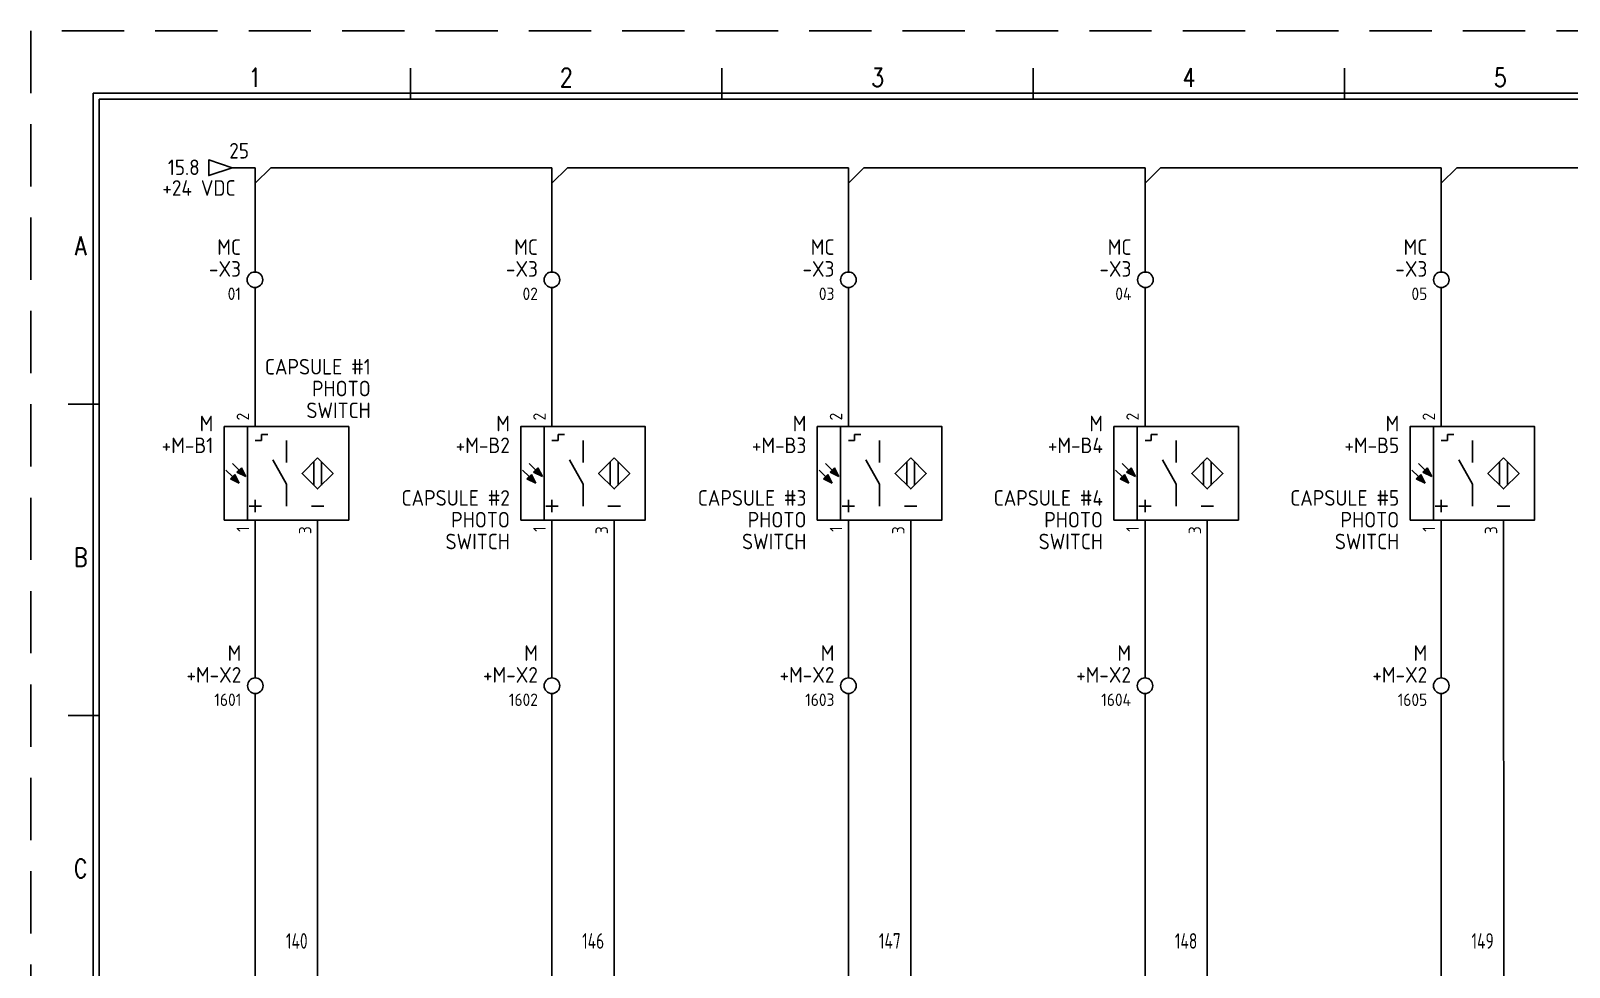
# Model space of a CAD drawing. Header units: millimetres. Extents: x 0 to 420, y 0 to 297.
# Drawn here: x 0 to 247.1, y 146.6 to 297 of the extents above; entities that cross this region are included whole.
import ezdxf
from ezdxf.enums import TextEntityAlignment as Align

# ---------------------------------------------------------------- set-up
doc = ezdxf.new("R2010")
doc.units = ezdxf.units.MM
doc.header["$LTSCALE"] = 10
doc.linetypes.add('DASHEDX2', pattern=[1.5, 1, -0.5])
doc.layers.get('0').update_dxf_attribs({"linetype": 'CONTINUOUS'})
for name, color, linetype in [('BLU_1.0mm^2', 5, 'CONTINUOUS'), ('COMMENT', 4, 'CONTINUOUS'), ('DESC', 150, 'CONTINUOUS'), ('GRN_1.0mm^2', 3, 'CONTINUOUS'), ('LOC', 8, 'CONTINUOUS'), ('SYMS', 7, 'CONTINUOUS'), ('TAGS', 150, 'CONTINUOUS'), ('TERMS', 123, 'CONTINUOUS'), ('WIRENO', 72, 'CONTINUOUS'), ('WIREREF_DEST', 52, 'CONTINUOUS'), ('XREF', 7, 'CONTINUOUS'), ('ZUWAKU', 7, 'CONTINUOUS')]:
    doc.layers.add(name, color=color, linetype=linetype)
doc.styles.get("Standard").update_dxf_attribs({"font": 'romans', "width": 0.8, "bigfont": 'extfont'})
doc.styles.add('WD_IEC', font='isocp2.shx', dxfattribs={"width": 0.9, "height": 4, "bigfont": 'extfont2.shx'})

# ---------------------------------------------------------------- blocks, each defined once
blk = doc.blocks.new('HA1D3')
blk.add_lwpolyline([(0, 0), (-3.75, -1.25), (-3.75, 1.25)], close=True)
at = {"style": 'WD_IEC', "flags": 1}
blk.add_attdef('SIGCODE', text='', height=1, dxfattribs=at).set_placement((-2.5, 1.8), align=Align.RIGHT)
at = {"style": 'WD_IEC'}
for tag, p, height, flags in [('WIRENO', (1.25, 1), 2.5, 8), ('X1TERM01', (0, 0), 0.32, 1)]:
    blk.add_attdef(tag, p, '', height=height, dxfattribs=dict(at, flags=flags))
blk.add_attdef('XREF', text='', height=2.5, dxfattribs=at).set_placement((-5, 0), align=Align.MIDDLE_RIGHT)
blk.add_attdef('DESC1', text='', height=2.5, dxfattribs=at).set_placement((1.25, -1), align=Align.TOP_LEFT)
blk = doc.blocks.new('VT0002')
blk.add_circle((0, 0), 1.25)
at = {"style": 'WD_IEC'}
for tag, p in [('INST', (-2.25, 7.5)), ('LOC', (-2.25, 4))]:
    blk.add_attdef(tag, text='', height=2.5, dxfattribs=at).set_placement(p, align=Align.RIGHT)
at = {"style": 'WD_IEC', "flags": 1}
for tag, p, height in [('ASSYCODE', (2.75, 10.75), 1), ('CATDESC', (2.75, 9.25), 1), ('MFG', (2.75, 7.25), 1.5), ('CAT', (2.75, 4.75), 1.5), ('X2PIN01', (0, 2.25), 0.4), ('X4TERM01', (-1.25, 0), 0.32), ('X4PIN01', (-1.25, 1), 0.4), ('X4TERMDESC01', (-1.25, 0.5), 0.4), ('X2TERM01', (0, 1.25), 0.32), ('X2TERMDESC01', (0, 1.75), 0.4), ('X8PIN01', (0, -0.25), 0.4), ('X1TERM01', (1.25, 0), 0.32), ('X1PIN01', (1.25, 1), 0.4), ('X1TERMDESC01', (1.25, 0.5), 0.4), ('X8TERM01', (0, -1.25), 0.32), ('X8TERMDESC01', (0, -0.75), 0.4), ('LINKTERM', (0, -2), 0.4), ('STRIPSEQ', (0, -3), 0.4)]:
    blk.add_attdef(tag, p, '', height=height, dxfattribs=at)
at = {"style": 'WD_IEC', "flags": 8}
for tag, height, p in [('TAGSTRIP', 2.5, (-2.25, 0.5)), ('TERM01', 2, (-2.25, -3.25))]:
    blk.add_attdef(tag, text='', height=height, dxfattribs=at).set_placement(p, align=Align.RIGHT)
blk = doc.blocks.new('VPX11PE3R')
for p, q in [((-1.25, 7.5), (-1.25, -7.5)), ((0, 5.25), (1, 5.25)), ((1, 5.25), (1, 6.25)), ((1, 6.25), (2, 6.25)), ((5, 5.25), (5, 1.75)), ((-3.66, -0.53), (-4.72, 0.53)), ((-2.59, 0.53), (-3.66, 1.59)), ((-2.24, 0.88), (-2.95, 0.18)), ((-2.95, 0.18), (-1.53, -0.53)), ((-1.53, -0.53), (-2.24, 0.88)), ((5, -1.75), (2.81, 2.19)), ((9.38, 1.87), (9.38, -1.88)), ((10.62, 1.87), (10.62, -1.88)), ((-3.3, -0.18), (-4.01, -0.88)), ((-4.01, -0.88), (-2.59, -1.59)), ((-2.59, -1.59), (-3.3, -0.18)), ((5, -1.75), (5, -5.25)), ((0, -6.25), (0, -4.25)), ((-1, -5.25), (1, -5.25)), ((9, -5.25), (11, -5.25))]:
    blk.add_line(p, q)
for points in [[(-5, -7.5), (15, -7.5), (15, 7.5), (-5, 7.5)], [(10, 2.5), (12.5, 0), (10, -2.5), (7.5, 0)]]:
    blk.add_lwpolyline(points, close=True)
for points in [[(-2.24, 0.88), (-2.95, 0.18), (-1.53, -0.53)], [(-3.3, -0.18), (-4.01, -0.88), (-2.59, -1.59)]]:
    blk.add_solid(points)
at = {"style": 'WD_IEC'}
blk.add_attdef('TERM02', (-1, 8.5), '', height=2, rotation=90, dxfattribs=at)
for tag, p in [('INST', (-6.75, 10.25)), ('LOC', (-6.75, 6.75)), ('TAG1', (-6.75, 3.25)), ('DESC1', (-6.75, -5.2)), ('DESC2', (-6.75, -8.7)), ('DESC3', (-6.75, -12.2))]:
    blk.add_attdef(tag, text='', height=2.5, dxfattribs=at).set_placement(p, align=Align.RIGHT)
at = {"style": 'WD_IEC', "flags": 1}
for tag, p, height in [('X2TERM02', (0, 7.5), 0.32), ('MFG', (17.75, 6.5), 1.5), ('CAT', (17.75, 4), 1.5), ('ASSYCODE', (16, -4), 1), ('FAMILY', (16, -5.5), 1), ('X8TERM01', (0, -7.5), 0.32), ('X8TERM03', (10, -7.5), 0.32), ('CATDESC', (16, -7), 1)]:
    blk.add_attdef(tag, p, '', height=height, dxfattribs=at)
at = {"lineweight": 15, "style": 'WD_IEC'}
blk.add_attdef('XREF', text='', height=2.5, dxfattribs=at).set_placement((-6.75, -1.35), align=Align.RIGHT)
at = {"style": 'WD_IEC'}
for tag, p in [('TERM01', (-1, -8.5)), ('TERM03', (9, -8.5))]:
    blk.add_attdef(tag, text='', height=2, rotation=90, dxfattribs=at).set_placement(p, align=Align.RIGHT)
blk = doc.blocks.new('WD_WNV')
at = {"linetype": 'Continuous', "style": 'WD_IEC', "width": 0.8}
blk.add_attdef('WIRENO', text='', height=2.5, dxfattribs=at).set_placement((-1.6, 0), align=Align.MIDDLE_RIGHT)
at = {"style": 'WD_IEC', "flags": 1}
for tag, p in [('W08USER', (-1, 0.375)), ('W04USER', (-1, 0.875)), ('W05USER', (-1, 0.75)), ('W09USER', (-1, 0.25)), ('W03USER', (-1, 1)), ('W06USER', (-1, 0.625)), ('W07USER', (-1, 0.5)), ('W02USER', (-1, 1.125)), ('W01USER', (-1, 1.25)), ('W10USER', (-1, 0.125))]:
    blk.add_attdef(tag, text='', height=0.08, dxfattribs=at).set_placement(p, align=Align.CENTER)
blk = doc.blocks.new('JIS_border_a3(L)')
at = {"layer": 'ZUWAKU', "color": 5, "linetype": 'DASHEDX2'}
for p, q in [((420, 297), (0, 297)), ((0, 297), (0, 0))]:
    blk.add_line(p, q, dxfattribs=at)
at = {"layer": 'ZUWAKU'}
for p, q in [((61, 286), (61, 291)), ((111, 286), (111, 291)), ((161, 286), (161, 291)), ((211, 286), (211, 291)), ((11, 237), (6, 237)), ((11, 187), (6, 187))]:
    blk.add_line(p, q, dxfattribs=at)
at = {"layer": 'ZUWAKU', "color": 5}
for p, q in [((10, 287), (10, 10)), ((410, 287), (10, 287)), ((11, 286), (11, 11)), ((409, 286), (11, 286))]:
    blk.add_line(p, q, dxfattribs=at)
at = {"layer": 'COMMENT', "width": 0.8}
for s, p in [('1', (36, 289.5)), ('2', (86, 289.5)), ('3', (136, 289.5)), ('4', (186, 289.5)), ('5', (236, 289.5)), ('A', (8, 262.43)), ('B', (8, 212.43)), ('C', (8, 162.43))]:
    blk.add_text(s, height=3, dxfattribs=at).set_placement(p, align=Align.MIDDLE)
blk = doc.blocks.new('HT0_184')
at = {"layer": 'BLU_1.0mm^2'}
for p, q in [((0, 0), (-2.5, 0)), ((0, 0), (0, -2.5)), ((0, -2.5), (2.5, 0))]:
    blk.add_line(p, q, dxfattribs=at)
at = {"layer": 'BLU_1.0mm^2', "style": 'WD_IEC', "flags": 1}
for tag, p in [('X4TERM01', (-2.5, 0)), ('X1TERM01', (2.5, 0)), ('X8TERM01', (0, -2.5)), ('WDWSEQ', (1.53, -1.26))]:
    blk.add_attdef(tag, p, '', height=0.4, dxfattribs=at)

msp = doc.modelspace()

# ---------------------------------------------------------------- linework, layer by layer
at = {"layer": 'BLU_1.0mm^2'}
for p, q in [((32.33, 275), (33.56, 275)), ((38.56, 275), (81.19, 275)), ((86.19, 275), (128.81, 275)), ((133.81, 275), (176.44, 275)), ((46.06, 114.25), (46.06, 218.41)), ((93.69, 114.25), (93.69, 218.41)), ((141.31, 114.25), (141.31, 218.41)), ((188.94, 114.25), (188.94, 218.41)), ((236.56, 114.25), (236.51, 218.41))]:
    msp.add_line(p, q, dxfattribs=at)
at = {"layer": 'BLU_1.0mm^2', "ltscale": 4}
for p, q in [((181.44, 275), (224.02, 275)), ((229.02, 275), (271.69, 275)), ((36.06, 258.25), (36.06, 272.5)), ((83.69, 258.25), (83.69, 272.5)), ((131.31, 258.25), (131.31, 272.5)), ((178.94, 258.25), (178.94, 272.5)), ((226.51, 258.25), (226.52, 272.5)), ((36.06, 233.41), (36.06, 255.75)), ((83.69, 233.41), (83.69, 255.75)), ((131.31, 233.41), (131.31, 255.75)), ((178.94, 233.41), (178.94, 255.75)), ((226.51, 233.41), (226.52, 255.75)), ((36.06, 218.41), (36.06, 193.04)), ((83.69, 218.41), (83.69, 193.04)), ((131.31, 218.41), (131.31, 193.04)), ((178.94, 218.41), (178.94, 193.04)), ((226.51, 218.41), (226.51, 193.04))]:
    msp.add_line(p, q, dxfattribs=at)
at = {"layer": 'GRN_1.0mm^2', "ltscale": 4}
for p, q in [((36.06, 190.54), (36.06, 98.51)), ((83.69, 190.54), (83.69, 98.51)), ((131.31, 190.54), (131.31, 98.51)), ((178.94, 190.54), (178.94, 98.51)), ((226.51, 190.54), (226.51, 98.51))]:
    msp.add_line(p, q, dxfattribs=at)

# ---------------------------------------------------------------- block references
msp.add_blockref('JIS_border_a3(L)', (0, 0))
at = {"layer": 'BLU_1.0mm^2'}
for p in [(36.06, 275), (83.69, 275), (131.31, 275), (178.94, 275), (226.52, 275)]:
    msp.add_blockref('HT0_184', p, dxfattribs=at)
at = {"layer": 'SYMS', "ltscale": 4}
ref = msp.add_blockref('HA1D3', (32.33, 275), dxfattribs=at)
ref.add_attrib('WIRENO', '25', (31.88, 276.48), dxfattribs={"layer": 'WIREREF_DEST', "height": 2.5, "style": 'WD_IEC', "flags": 8})
ref.add_attrib('DESC1', '+24 VDC', dxfattribs={"layer": 'DESC', "height": 2.5, "style": 'WD_IEC'}).set_placement((21.13, 273), align=Align.TOP_LEFT)
ref.add_attrib('XREF', '15.8', dxfattribs={"layer": 'XREF', "height": 2.5, "style": 'WD_IEC'}).set_placement((27.13, 275.07), align=Align.MIDDLE_RIGHT)
at = {"layer": 'SYMS'}
ref = msp.add_blockref('VT0002', (36, 257), dxfattribs=at)
ref.add_attrib('TAGSTRIP', '-X3', dxfattribs={"layer": 'TAGS', "height": 2.5, "style": 'WD_IEC', "flags": 8}).set_placement((33.75, 257.5), align=Align.RIGHT)
ref.add_attrib('LOC', 'MC', dxfattribs={"layer": 'LOC', "height": 2.5, "style": 'WD_IEC'}).set_placement((33.75, 261), align=Align.RIGHT)
ref.add_attrib('TERM01', '01', dxfattribs={"layer": 'TERMS', "height": 2, "style": 'WD_IEC', "flags": 8}).set_placement((33.75, 253.75), align=Align.RIGHT)
ref = msp.add_blockref('VT0002', (83.69, 257), dxfattribs=at)
ref.add_attrib('TAGSTRIP', '-X3', dxfattribs={"layer": 'TAGS', "height": 2.5, "style": 'WD_IEC', "flags": 8}).set_placement((81.44, 257.5), align=Align.RIGHT)
ref.add_attrib('LOC', 'MC', dxfattribs={"layer": 'LOC', "height": 2.5, "style": 'WD_IEC'}).set_placement((81.44, 261), align=Align.RIGHT)
ref.add_attrib('TERM01', '02', dxfattribs={"layer": 'TERMS', "height": 2, "style": 'WD_IEC', "flags": 8}).set_placement((81.44, 253.75), align=Align.RIGHT)
ref = msp.add_blockref('VT0002', (131.31, 257), dxfattribs=at)
ref.add_attrib('TAGSTRIP', '-X3', dxfattribs={"layer": 'TAGS', "height": 2.5, "style": 'WD_IEC', "flags": 8}).set_placement((129.06, 257.5), align=Align.RIGHT)
ref.add_attrib('LOC', 'MC', dxfattribs={"layer": 'LOC', "height": 2.5, "style": 'WD_IEC'}).set_placement((129.06, 261), align=Align.RIGHT)
ref.add_attrib('TERM01', '03', dxfattribs={"layer": 'TERMS', "height": 2, "style": 'WD_IEC', "flags": 8}).set_placement((129.06, 253.75), align=Align.RIGHT)
ref = msp.add_blockref('VT0002', (179, 257), dxfattribs=at)
ref.add_attrib('TAGSTRIP', '-X3', dxfattribs={"layer": 'TAGS', "height": 2.5, "style": 'WD_IEC', "flags": 8}).set_placement((176.75, 257.5), align=Align.RIGHT)
ref.add_attrib('LOC', 'MC', dxfattribs={"layer": 'LOC', "height": 2.5, "style": 'WD_IEC'}).set_placement((176.75, 261), align=Align.RIGHT)
ref.add_attrib('TERM01', '04', dxfattribs={"layer": 'TERMS', "height": 2, "style": 'WD_IEC', "flags": 8}).set_placement((176.75, 253.75), align=Align.RIGHT)
ref = msp.add_blockref('VT0002', (226.52, 257), dxfattribs=at)
ref.add_attrib('TAGSTRIP', '-X3', dxfattribs={"layer": 'TAGS', "height": 2.5, "style": 'WD_IEC', "flags": 8}).set_placement((224.27, 257.5), align=Align.RIGHT)
ref.add_attrib('LOC', 'MC', dxfattribs={"layer": 'LOC', "height": 2.5, "style": 'WD_IEC'}).set_placement((224.27, 261), align=Align.RIGHT)
ref.add_attrib('TERM01', '05', dxfattribs={"layer": 'TERMS', "height": 2, "style": 'WD_IEC', "flags": 8}).set_placement((224.27, 253.75), align=Align.RIGHT)
at = {"layer": 'SYMS', "ltscale": 4}
ref = msp.add_blockref('VPX11PE3R', (36.06, 225.91), dxfattribs=at)
ref.add_attrib('TAG1', '+M-B1', dxfattribs={"layer": 'TAGS', "height": 2.5, "style": 'WD_IEC'}).set_placement((29.31, 229.16), align=Align.RIGHT)
ref.add_attrib('LOC', 'M', dxfattribs={"layer": 'LOC', "height": 2.5, "style": 'WD_IEC'}).set_placement((29.31, 232.66), align=Align.RIGHT)
ref.add_attrib('DESC1', 'CAPSULE #1', dxfattribs={"layer": 'DESC', "height": 2.5, "style": 'WD_IEC'}).set_placement((54.59, 241.78), align=Align.RIGHT)
ref.add_attrib('DESC2', 'PHOTO', dxfattribs={"layer": 'DESC', "height": 2.5, "style": 'WD_IEC'}).set_placement((54.59, 238.28), align=Align.RIGHT)
ref.add_attrib('DESC3', 'SWITCH', dxfattribs={"layer": 'DESC', "height": 2.5, "style": 'WD_IEC'}).set_placement((54.59, 234.78), align=Align.RIGHT)
ref.add_attrib('TERM01', '1', dxfattribs={"layer": 'TERMS', "height": 2, "rotation": 90, "style": 'WD_IEC'}).set_placement((35.06, 217.41), align=Align.RIGHT)
ref.add_attrib('TERM02', '2', (35.06, 234.41), dxfattribs={"layer": 'TERMS', "height": 2, "rotation": 90, "style": 'WD_IEC'})
ref.add_attrib('TERM03', '3', dxfattribs={"layer": 'TERMS', "height": 2, "rotation": 90, "style": 'WD_IEC'}).set_placement((45.06, 217.41), align=Align.RIGHT)
ref = msp.add_blockref('VPX11PE3R', (83.69, 225.91), dxfattribs=at)
ref.add_attrib('TAG1', '+M-B2', dxfattribs={"layer": 'TAGS', "height": 2.5, "style": 'WD_IEC'}).set_placement((76.94, 229.16), align=Align.RIGHT)
ref.add_attrib('LOC', 'M', dxfattribs={"layer": 'LOC', "height": 2.5, "style": 'WD_IEC'}).set_placement((76.94, 232.66), align=Align.RIGHT)
ref.add_attrib('DESC1', 'CAPSULE #2', dxfattribs={"layer": 'DESC', "height": 2.5, "style": 'WD_IEC'}).set_placement((76.94, 220.71), align=Align.RIGHT)
ref.add_attrib('DESC2', 'PHOTO', dxfattribs={"layer": 'DESC', "height": 2.5, "style": 'WD_IEC'}).set_placement((76.94, 217.21), align=Align.RIGHT)
ref.add_attrib('DESC3', 'SWITCH', dxfattribs={"layer": 'DESC', "height": 2.5, "style": 'WD_IEC'}).set_placement((76.94, 213.71), align=Align.RIGHT)
ref.add_attrib('TERM01', '1', dxfattribs={"layer": 'TERMS', "height": 2, "rotation": 90, "style": 'WD_IEC'}).set_placement((82.69, 217.41), align=Align.RIGHT)
ref.add_attrib('TERM02', '2', (82.69, 234.41), dxfattribs={"layer": 'TERMS', "height": 2, "rotation": 90, "style": 'WD_IEC'})
ref.add_attrib('TERM03', '3', dxfattribs={"layer": 'TERMS', "height": 2, "rotation": 90, "style": 'WD_IEC'}).set_placement((92.69, 217.41), align=Align.RIGHT)
ref = msp.add_blockref('VPX11PE3R', (131.31, 225.91), dxfattribs=at)
ref.add_attrib('TAG1', '+M-B3', dxfattribs={"layer": 'TAGS', "height": 2.5, "style": 'WD_IEC'}).set_placement((124.56, 229.16), align=Align.RIGHT)
ref.add_attrib('LOC', 'M', dxfattribs={"layer": 'LOC', "height": 2.5, "style": 'WD_IEC'}).set_placement((124.56, 232.66), align=Align.RIGHT)
ref.add_attrib('DESC1', 'CAPSULE #3', dxfattribs={"layer": 'DESC', "height": 2.5, "style": 'WD_IEC'}).set_placement((124.56, 220.71), align=Align.RIGHT)
ref.add_attrib('DESC2', 'PHOTO', dxfattribs={"layer": 'DESC', "height": 2.5, "style": 'WD_IEC'}).set_placement((124.56, 217.21), align=Align.RIGHT)
ref.add_attrib('DESC3', 'SWITCH', dxfattribs={"layer": 'DESC', "height": 2.5, "style": 'WD_IEC'}).set_placement((124.56, 213.71), align=Align.RIGHT)
ref.add_attrib('TERM01', '1', dxfattribs={"layer": 'TERMS', "height": 2, "rotation": 90, "style": 'WD_IEC'}).set_placement((130.31, 217.41), align=Align.RIGHT)
ref.add_attrib('TERM02', '2', (130.31, 234.41), dxfattribs={"layer": 'TERMS', "height": 2, "rotation": 90, "style": 'WD_IEC'})
ref.add_attrib('TERM03', '3', dxfattribs={"layer": 'TERMS', "height": 2, "rotation": 90, "style": 'WD_IEC'}).set_placement((140.31, 217.41), align=Align.RIGHT)
ref = msp.add_blockref('VPX11PE3R', (178.94, 225.91), dxfattribs=at)
ref.add_attrib('TAG1', '+M-B4', dxfattribs={"layer": 'TAGS', "height": 2.5, "style": 'WD_IEC'}).set_placement((172.19, 229.16), align=Align.RIGHT)
ref.add_attrib('LOC', 'M', dxfattribs={"layer": 'LOC', "height": 2.5, "style": 'WD_IEC'}).set_placement((172.19, 232.66), align=Align.RIGHT)
ref.add_attrib('DESC1', 'CAPSULE #4', dxfattribs={"layer": 'DESC', "height": 2.5, "style": 'WD_IEC'}).set_placement((172.19, 220.71), align=Align.RIGHT)
ref.add_attrib('DESC2', 'PHOTO', dxfattribs={"layer": 'DESC', "height": 2.5, "style": 'WD_IEC'}).set_placement((172.19, 217.21), align=Align.RIGHT)
ref.add_attrib('DESC3', 'SWITCH', dxfattribs={"layer": 'DESC', "height": 2.5, "style": 'WD_IEC'}).set_placement((172.19, 213.71), align=Align.RIGHT)
ref.add_attrib('TERM01', '1', dxfattribs={"layer": 'TERMS', "height": 2, "rotation": 90, "style": 'WD_IEC'}).set_placement((177.94, 217.41), align=Align.RIGHT)
ref.add_attrib('TERM02', '2', (177.94, 234.41), dxfattribs={"layer": 'TERMS', "height": 2, "rotation": 90, "style": 'WD_IEC'})
ref.add_attrib('TERM03', '3', dxfattribs={"layer": 'TERMS', "height": 2, "rotation": 90, "style": 'WD_IEC'}).set_placement((187.94, 217.41), align=Align.RIGHT)
ref = msp.add_blockref('VPX11PE3R', (226.51, 225.91), dxfattribs=at)
ref.add_attrib('TAG1', '+M-B5', dxfattribs={"layer": 'TAGS', "height": 2.5, "style": 'WD_IEC'}).set_placement((219.76, 229.16), align=Align.RIGHT)
ref.add_attrib('LOC', 'M', dxfattribs={"layer": 'LOC', "height": 2.5, "style": 'WD_IEC'}).set_placement((219.76, 232.66), align=Align.RIGHT)
ref.add_attrib('DESC1', 'CAPSULE #5', dxfattribs={"layer": 'DESC', "height": 2.5, "style": 'WD_IEC'}).set_placement((219.76, 220.71), align=Align.RIGHT)
ref.add_attrib('DESC2', 'PHOTO', dxfattribs={"layer": 'DESC', "height": 2.5, "style": 'WD_IEC'}).set_placement((219.76, 217.21), align=Align.RIGHT)
ref.add_attrib('DESC3', 'SWITCH', dxfattribs={"layer": 'DESC', "height": 2.5, "style": 'WD_IEC'}).set_placement((219.76, 213.71), align=Align.RIGHT)
ref.add_attrib('TERM01', '1', dxfattribs={"layer": 'TERMS', "height": 2, "rotation": 90, "style": 'WD_IEC'}).set_placement((225.51, 217.41), align=Align.RIGHT)
ref.add_attrib('TERM02', '2', (225.51, 234.41), dxfattribs={"layer": 'TERMS', "height": 2, "rotation": 90, "style": 'WD_IEC'})
ref.add_attrib('TERM03', '3', dxfattribs={"layer": 'TERMS', "height": 2, "rotation": 90, "style": 'WD_IEC'}).set_placement((235.51, 217.41), align=Align.RIGHT)
ref = msp.add_blockref('VT0002', (36.06, 191.79), dxfattribs=at)
ref.add_attrib('TAGSTRIP', '+M-X2', dxfattribs={"layer": 'TAGS', "height": 2.5, "style": 'WD_IEC', "flags": 8}).set_placement((33.81, 192.29), align=Align.RIGHT)
ref.add_attrib('LOC', 'M', dxfattribs={"layer": 'LOC', "height": 2.5, "style": 'WD_IEC'}).set_placement((33.81, 195.79), align=Align.RIGHT)
ref.add_attrib('TERM01', '1601', dxfattribs={"layer": 'TERMS', "height": 2, "style": 'WD_IEC', "flags": 8}).set_placement((33.81, 188.54), align=Align.RIGHT)
ref = msp.add_blockref('VT0002', (83.69, 191.79), dxfattribs=at)
ref.add_attrib('TAGSTRIP', '+M-X2', dxfattribs={"layer": 'TAGS', "height": 2.5, "style": 'WD_IEC', "flags": 8}).set_placement((81.44, 192.29), align=Align.RIGHT)
ref.add_attrib('LOC', 'M', dxfattribs={"layer": 'LOC', "height": 2.5, "style": 'WD_IEC'}).set_placement((81.44, 195.79), align=Align.RIGHT)
ref.add_attrib('TERM01', '1602', dxfattribs={"layer": 'TERMS', "height": 2, "style": 'WD_IEC', "flags": 8}).set_placement((81.44, 188.54), align=Align.RIGHT)
ref = msp.add_blockref('VT0002', (131.31, 191.79), dxfattribs=at)
ref.add_attrib('TAGSTRIP', '+M-X2', dxfattribs={"layer": 'TAGS', "height": 2.5, "style": 'WD_IEC', "flags": 8}).set_placement((129.06, 192.29), align=Align.RIGHT)
ref.add_attrib('LOC', 'M', dxfattribs={"layer": 'LOC', "height": 2.5, "style": 'WD_IEC'}).set_placement((129.06, 195.79), align=Align.RIGHT)
ref.add_attrib('TERM01', '1603', dxfattribs={"layer": 'TERMS', "height": 2, "style": 'WD_IEC', "flags": 8}).set_placement((129.06, 188.54), align=Align.RIGHT)
ref = msp.add_blockref('VT0002', (178.94, 191.79), dxfattribs=at)
ref.add_attrib('TAGSTRIP', '+M-X2', dxfattribs={"layer": 'TAGS', "height": 2.5, "style": 'WD_IEC', "flags": 8}).set_placement((176.69, 192.29), align=Align.RIGHT)
ref.add_attrib('LOC', 'M', dxfattribs={"layer": 'LOC', "height": 2.5, "style": 'WD_IEC'}).set_placement((176.69, 195.79), align=Align.RIGHT)
ref.add_attrib('TERM01', '1604', dxfattribs={"layer": 'TERMS', "height": 2, "style": 'WD_IEC', "flags": 8}).set_placement((176.69, 188.54), align=Align.RIGHT)
ref = msp.add_blockref('VT0002', (226.51, 191.79), dxfattribs=at)
ref.add_attrib('TAGSTRIP', '+M-X2', dxfattribs={"layer": 'TAGS', "height": 2.5, "style": 'WD_IEC', "flags": 8}).set_placement((224.26, 192.29), align=Align.RIGHT)
ref.add_attrib('LOC', 'M', dxfattribs={"layer": 'LOC', "height": 2.5, "style": 'WD_IEC'}).set_placement((224.26, 195.79), align=Align.RIGHT)
ref.add_attrib('TERM01', '1605', dxfattribs={"layer": 'TERMS', "height": 2, "style": 'WD_IEC', "flags": 8}).set_placement((224.26, 188.54), align=Align.RIGHT)
at = {"layer": 'WIRENO', "ltscale": 4}
ref = msp.add_blockref('WD_WNV', (46.06, 150.8), dxfattribs=at)
ref.add_attrib('WIRENO', '140', dxfattribs={"linetype": 'Continuous', "height": 2.5, "style": 'WD_IEC', "width": 0.8}).set_placement((44.46, 150.8), align=Align.MIDDLE_RIGHT)
ref = msp.add_blockref('WD_WNV', (93.69, 150.8), dxfattribs=at)
ref.add_attrib('WIRENO', '146', dxfattribs={"linetype": 'Continuous', "height": 2.5, "style": 'WD_IEC', "width": 0.8}).set_placement((92.09, 150.8), align=Align.MIDDLE_RIGHT)
ref = msp.add_blockref('WD_WNV', (141.31, 150.8), dxfattribs=at)
ref.add_attrib('WIRENO', '147', dxfattribs={"linetype": 'Continuous', "height": 2.5, "style": 'WD_IEC', "width": 0.8}).set_placement((139.71, 150.8), align=Align.MIDDLE_RIGHT)
ref = msp.add_blockref('WD_WNV', (188.94, 150.8), dxfattribs=at)
ref.add_attrib('WIRENO', '148', dxfattribs={"linetype": 'Continuous', "height": 2.5, "style": 'WD_IEC', "width": 0.8}).set_placement((187.34, 150.8), align=Align.MIDDLE_RIGHT)
ref = msp.add_blockref('WD_WNV', (236.54, 150.8), dxfattribs=at)
ref.add_attrib('WIRENO', '149', dxfattribs={"linetype": 'Continuous', "height": 2.5, "style": 'WD_IEC', "width": 0.8}).set_placement((234.94, 150.8), align=Align.MIDDLE_RIGHT)

doc.saveas('drawing.dxf')
